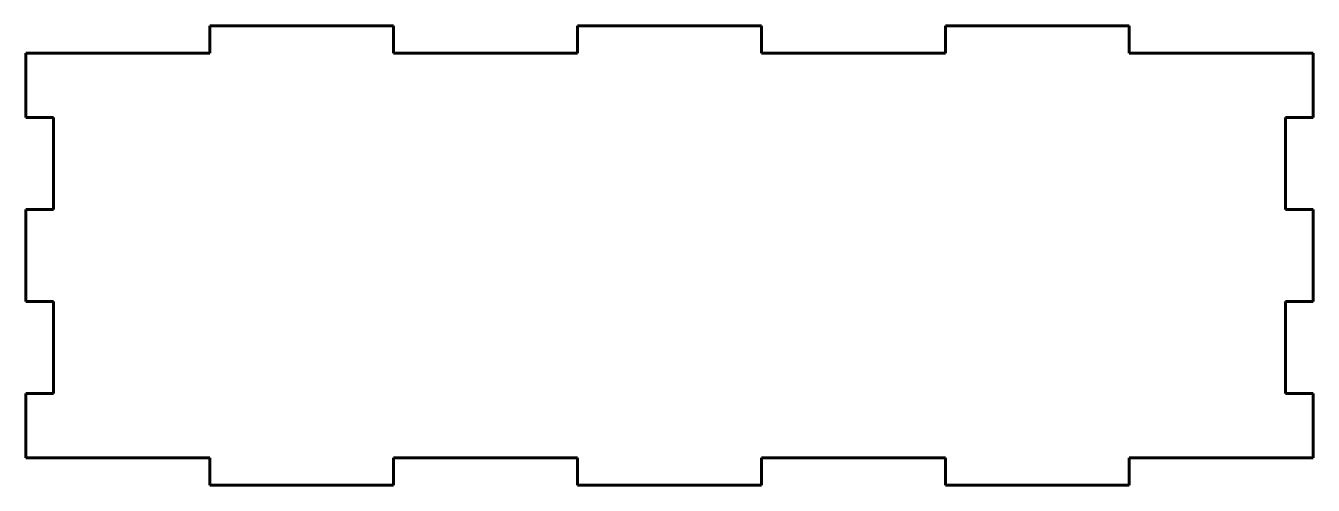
# Model space of a CAD drawing. Header units: millimetres. Extents: x -50 to 90, y -25 to 25.
import ezdxf

# ---------------------------------------------------------------- set-up
doc = ezdxf.new("R2010")
doc.units = ezdxf.units.MM
doc.linetypes.add('K5LT_BASIC', pattern=[0])

msp = doc.modelspace()

# ---------------------------------------------------------------- linework, layer by layer
at = {"color": 143, "linetype": 'K5LT_BASIC', "lineweight": 60, "true_color": 0x33acca}
for p, q in [((-30, 22), (-30, 25)), ((-30, 25), (-10, 25)), ((-10, 25), (-10, 22)), ((10, 22), (10, 25)), ((10, 25), (30, 25)), ((30, 22), (30, 25)), ((70, 25), (50, 25)), ((50, 25), (50, 22)), ((70, 22), (70, 25)), ((-50, 15), (-50, 22)), ((-50, 22), (-30, 22)), ((-10, 22), (10, 22)), ((50, 22), (30, 22)), ((87, 22), (70, 22)), ((90, 22), (87, 22)), ((90, 15), (90, 22)), ((-47, 15), (-50, 15)), ((-47, 5), (-47, 15)), ((87, 5), (87, 15)), ((87, 15), (90, 15)), ((-50, -5), (-50, 5)), ((-50, 5), (-47, 5)), ((90, 5), (87, 5)), ((90, -5), (90, 5)), ((-47, -5), (-50, -5)), ((-47, -15), (-47, -5)), ((87, -15), (87, -5)), ((87, -5), (90, -5)), ((-50, -22), (-50, -15)), ((-50, -15), (-47, -15)), ((90, -15), (87, -15)), ((90, -22), (90, -15)), ((-50, -22), (-30, -22)), ((-30, -22), (-30, -25)), ((-10, -25), (-10, -22)), ((-10, -22), (10, -22)), ((10, -22), (10, -25)), ((30, -25), (30, -22)), ((30, -22), (50, -22)), ((50, -22), (50, -25)), ((70, -25), (70, -22)), ((70, -22), (90, -22)), ((50, -25), (70, -25))]:
    msp.add_line(p, q, dxfattribs=at)
for points in [[(-30, -25), (-10, -25)], [(10, -25), (30, -25)]]:
    msp.add_lwpolyline(points, dxfattribs=at)

doc.saveas('drawing.dxf')
